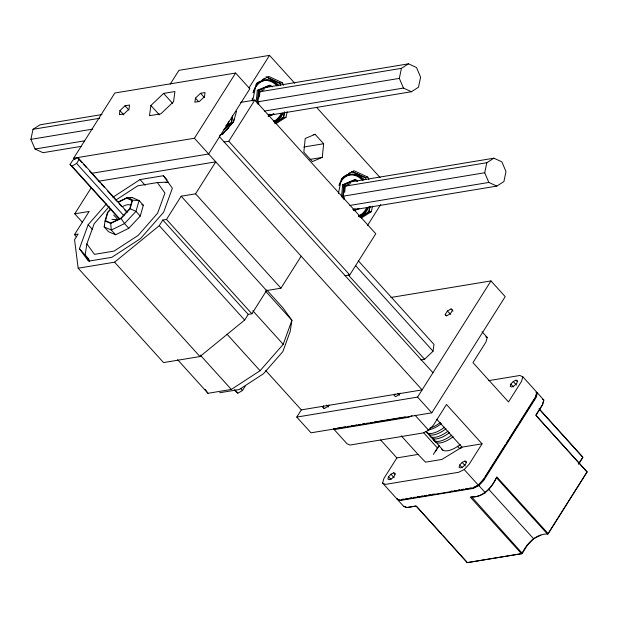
<?xml version="1.0" encoding="UTF-8"?>
<svg xmlns="http://www.w3.org/2000/svg" width="618" height="618" viewBox="0 0 618 618"><rect width="100%" height="100%" fill="white"/><g stroke="black" fill="none" stroke-linecap="round" stroke-linejoin="round"><path stroke-width="0.93" d="M224.743 129.154L231.526 122.349L223.901 129.602M259.946 91.75L264.218 89.579M274.925 123.136L283.43 117.698L284.589 111.92M350.46 183.585L345.331 186.118L347.803 185.068M360.309 217.505L368.815 212.067L369.973 206.288M315.11 134.315L305.207 138.509L303.84 152.144L312.376 161.584L322.287 157.381L323.647 143.747L315.11 134.315L313.226 134.624M256.192 101.607L257.312 90.375L268.869 85.477L270.043 85.269L272.337 86.844M257.196 103.237L258.525 90.182L270.043 85.269L271.765 86.62M257.729 104.033L259.112 90.444L270.298 85.67M258.641 104.519L258.834 102.642M259.398 97.011L259.962 91.387M341.484 196.91L342.704 184.743L354.253 179.846L355.427 179.637L357.722 181.213M342.581 197.606L343.909 184.543L355.427 179.637L356.679 181.02M343.114 198.401L344.496 184.813L355.682 180.039L357.15 180.989M343.963 199.73L344.218 197.011M344.689 192.322L345.346 185.755M119.938 110.614L119.39 114.701L123.917 113.951L129 109.116L129.548 105.029L125.021 105.778L119.938 110.614L123.824 114.902M150.892 105.493L149.51 115.705L160.834 113.828L173.542 101.746L174.925 91.534L163.6 93.411L150.892 105.493L159.305 114.786M195.435 98.123L194.886 102.209L199.413 101.46L204.496 96.624L205.052 92.538L200.518 93.287L195.435 98.123L198.672 101.7M231.541 122.41L232.159 117.876M420.796 359.885L424.574 359.259L433.048 351.202L433.967 344.396L358.286 260.75M231.511 122.712L232.414 115.844M110.699 209.023L107.462 212.468L105.029 221.005L104.203 226.93L108.482 231.665L115.605 234.763L128.768 228.305L140.247 216.084L143.337 205.253L139.065 200.541L131.943 197.436L126.922 197.721L118.115 202.047M228.737 121.398L228.49 123.214L225.786 125.786M540.85 535.149L533.573 538.718L527.231 545.47L522.079 553.62L467.247 562.627L416.014 506.003L406.574 507.563L403.577 506.266L397.173 499.19L397.274 498.448M109.231 206.543L94.199 223.701L86.868 243.871L85.122 255.002L89.633 261.244M81.058 146.389L42.974 152.692L35.033 149.031L30.9 139.344L33.001 129.301L40.1 124.782L101.985 114.546M252.631 100.904L256.107 84.249L268.536 76.346L282.441 82.742L283.523 85.284M275.898 123.7L285.995 117.273L287.154 111.727M338.401 193.419L341.499 178.617L353.921 170.715L367.826 177.111L368.907 179.653M361.283 218.069L371.379 211.642L372.538 206.095M411.403 91.734L403.461 88.073L399.328 78.386L401.43 68.343L408.529 63.824L416.478 67.478L420.603 77.173L418.51 87.215L411.403 91.734L269.556 115.203M496.795 186.103L488.846 182.441L484.713 172.754L486.814 162.712L493.913 158.193L501.862 161.846L505.995 171.541L503.894 181.584L496.795 186.103L353.99 209.726M283.43 117.698L284.589 112.175M368.815 212.067L369.973 206.543M104.72 225.13L104.203 226.93L111.333 230.043L115.605 234.763M110.661 223.461L121.066 218.355L130.112 208.722L132.553 200.178L139.065 200.541L135.983 211.364L124.512 223.577L111.333 230.043L110.661 223.461L105.029 221.005M236.57 111.194L233.488 122.024L222.001 134.245L219.537 135.458M488.506 380.673L519.831 375.489L522.828 376.795L537.057 392.515L535.76 397.08L483.276 480.14L478.44 485.285L472.901 488.004L399.815 500.093L396.818 498.796L382.588 483.06L383.886 478.502L396.895 457.907L418.054 454.408L425.501 462.156L441.878 459.444L462.001 447.138L482.055 443.817L446.482 404.496L433.465 425.091L428.629 430.236L423.091 432.955L350.004 445.045L347.007 443.747L333.426 428.73M388.537 476.764L387.888 479.043L389.386 479.699L392.16 478.34L394.578 475.767L395.226 473.481L393.728 472.832L390.955 474.191L388.537 476.764L391.101 479.599M482.079 331.75L487.254 337.474L485.957 342.032L472.94 362.627L508.521 401.947L521.53 381.352L522.828 376.795M459.715 464.991L459.066 467.27L460.565 467.919L463.338 466.559L465.756 463.987L466.405 461.708L464.906 461.059L462.133 462.411L459.715 464.991L462.279 467.818M510.839 384.087L510.19 386.374L511.689 387.022L514.462 385.663L516.88 383.09L517.529 380.812L516.022 380.155L513.257 381.515L510.839 384.087L513.396 386.922M536.354 393.72L535.381 397.142L518.919 423.199M467.247 562.627L521.955 553.604L522.102 553.164C527.177 543.106 535.945 533.798 548.019 533.96L587.1 471.913L536.347 415.698L536.262 414.871L542.504 405.006L543.817 399.985L537.413 392.909L535.914 392.26M522.102 553.164L471.604 496.872C483.585 497.475 491.503 488.042 496.246 478.201L496.88 478.162L547.394 533.998L547.896 533.944L587.1 471.913M539.066 408.737L582.612 456.864L582.697 457.691L578.579 464.211M234.415 118.563L233.187 122.07L222.349 134.515L223.616 133.164M112.901 197.25L140.023 179.583L163.353 175.721L172.383 188.189L163.654 212.213L140.51 238.618L111.788 257.327L88.459 261.19L79.428 248.73L88.158 224.705L106.296 204.002M177.59 359.699L207.996 393.303L231.333 389.44L260.07 370.723L283.199 344.326L291.92 320.309L282.897 307.841L266.729 289.966M74.917 159.66L73.627 158.231L114.832 93.017L235.628 73.032L249.857 88.76L208.652 153.975L91.657 173.326M119.359 219.019L70.05 164.519L72.762 160.232L77.389 157.544L79.297 159.15L127.331 212.229M70.05 164.519L71.966 166.126L76.586 163.438L79.297 159.15M82.518 222.387L74.755 213.813L91.433 187.424M76.416 236.794L74.477 234.647L89.147 211.433L74.755 213.813M170.189 84.187L178.934 70.352L269.533 55.357L294.755 83.245M73.627 158.231L194.423 138.247L235.628 73.032M74.477 234.647L78.131 234.044L74.562 239.691L78.162 268.204L114.585 262.179L159.274 225.678L162.835 220.031L166.489 219.421L181.167 196.207L195.558 193.828L215.767 161.839L98.749 181.198M248.961 87.91L269.533 55.357M224.025 142.032L228.784 141.244L254.809 100.054L375.775 233.743L349.742 274.933L344.991 275.721M78.162 268.204L163.554 362.573L199.969 356.547L244.658 320.047L248.227 314.4L251.881 313.789L266.551 290.576L280.943 288.189L301.151 256.207M234.678 390.182L237.853 393.187L242.48 390.499L245.191 386.211M367.355 225.663L380.727 204.512M390.947 297.467L490.978 280.92L505.207 296.648L431.797 412.824L311.001 432.816L296.764 417.088L301.383 409.773M324.133 408.606L322.897 407.185L323.762 405.81M328.992 404.945L328.127 406.32L324.427 408.467L322.897 407.185M394.941 394.037L394.075 395.404L395.605 396.694L399.305 394.539L400.17 393.172M445.199 314.508L447.362 311.078L451.063 308.93L452.592 310.213L450.422 313.643L446.729 315.79L445.199 314.508L446.435 315.929M296.764 417.088L417.559 397.096L490.978 280.92M433.373 454.408L438.942 445.601M435.366 451.704L438.95 446.026M482.055 443.817L469.047 464.412L464.211 469.556L458.664 472.276L385.586 484.365L382.588 483.06M483.925 478.571L478.363 485.03L485.485 492.886M484.96 476.941L505.539 444.373M506.567 442.743L508.629 439.483M509.657 437.861L517.892 424.829M578.602 463.755L582.844 457.25M226.335 130.298L228.814 127.64M110.962 209.085L107.841 212.407L105.485 220.641L110.923 223.036L121.004 218.084L129.741 208.784L132.097 200.541L126.659 198.154L118.254 202.279M111.935 219.328L117.976 219.769L119.351 218.463M116.037 199.962L137.76 185.809L157.366 182.565L168.15 182.055M256.555 83.391L259.792 81.321M262.217 79.768L264.643 78.223M274.546 123.021L283.446 117.335M343.562 176.725L346.798 174.655M348.413 173.619L350.027 172.592M359.931 217.389L368.83 211.704M130.29 198.247L131.943 197.436M412.028 415.675L408.861 417.227L335.775 429.317L334.276 428.668M473.172 487.571L477.498 485.454M268.135 116.238L273.303 114.036M268.699 116.354L274.021 114.083M353.527 210.599L358.687 208.405M354.091 210.723L359.406 208.451M268.243 114.871L269.942 114.145M352.778 209.602L355.335 208.513M271.016 115.033L273.681 113.905M354.624 210.159L358.177 208.652M279.606 83.214L282.441 82.742M266.682 87.292L408.529 63.824M257.312 90.375L259.112 90.444M33.001 129.301L99.645 118.277M259.583 91.812L401.43 68.343M240.649 102.395L254.809 100.054M30.9 139.344L92.777 129.108M258.432 101.7L399.328 78.386M35.033 149.031L84.535 140.842M264.465 111.07L403.461 88.073M281.715 117.984L285.995 117.273M303.832 147.022L323.647 143.747M165.315 182.634L168.119 182.171M310.012 159.413L322.287 157.381M364.048 177.737L367.826 177.111M352.067 181.661L493.913 158.193M342.704 184.743L344.496 184.813M344.968 186.18L486.814 162.712M342.866 196.223L484.713 172.754M349.85 205.439L488.846 182.441M367.602 212.268L371.379 211.642M219.676 392.754L239.282 389.51L263.423 373.782L282.851 351.619L290.174 331.449L291.92 320.309L265.4 291.001M336.964 428.22L345.508 426.806M347.401 426.49L349.301 426.181M351.202 425.864L353.102 425.547M354.995 425.238L356.895 424.921M358.795 424.605L360.688 424.296M362.588 423.979L364.489 423.662M366.389 423.353L368.282 423.036M370.182 422.72L372.082 422.411M373.983 422.094L405.3 416.911M461.677 447.857L459.282 448.251L457.366 446.134M401.986 499.352L403.886 499.035M405.779 498.726L407.679 498.409M409.579 498.093L411.48 497.784M413.372 497.467L415.273 497.158M417.173 496.841L419.066 496.524M420.966 496.215L422.866 495.899M424.767 495.582L426.659 495.273M428.56 494.956L430.46 494.639M432.361 494.33L434.253 494.014M450.391 491.341L452.291 491.032M454.184 490.715L456.084 490.398M457.984 490.089L459.885 489.773M461.777 489.456L463.678 489.147M465.578 488.83L467.471 488.514M469.371 488.205L471.271 487.888M536.602 392.863L537.413 392.909L536.115 397.474L483.631 480.534L478.795 485.678L473.257 488.398L400.17 500.487L397.173 499.19M403.577 506.266L407.2 507.532L415.883 506.096L416.617 506.428L441.878 534.338M485.748 336.818L487.254 337.474M141.754 204.566L143.337 205.253M542.318 399.336L543.817 399.985L542.519 404.551L535.744 415.273L586.976 471.897M126.922 197.721L132.553 200.178M227.903 122.951L229.772 124.627M130.112 208.722L135.983 211.364L140.247 216.084M266.783 77.173L279.869 83.167L280.595 84.875M280.703 85.222L279.954 83.461L265.91 76.771M352.167 171.541L365.261 177.536L366.088 179.591M351.65 171.557L365.261 177.536M533.573 538.718L488.606 489.193M447.362 311.078L450.684 314.307M397.575 393.264L399.56 395.203M326.389 405.045L328.382 406.984M316.748 107.547L380.14 177.613M516.022 380.155L517.305 381.576M451.063 308.93L453.002 311.07M539.321 409.27L582.72 457.235M513.257 381.515L516.455 385.053M200.518 93.287L204.404 97.574M355.42 265.416L433.048 351.202M228.784 141.244L349.742 274.933M348.243 274.902L424.574 359.259M219.498 136.81L432.963 372.731M163.6 93.411L172.654 103.415M194.423 138.247L422.117 389.888L301.321 409.881L265.74 370.561M548.042 533.504L496.81 476.887C491.696 487.517 483.168 497.706 470.221 497.034L521.453 553.658M417.559 397.096L431.797 412.824M436.779 419.259L462.001 447.138M464.906 461.059L466.188 462.473M462.133 462.411L465.339 465.949M415.049 415.226L428.629 430.236M464.211 469.556L478.44 485.285M442.998 450.244L432.399 437.953A21.074 8.922 -42.1 0 0 451.773 435.126M423.345 432.407L437.575 448.135M125.021 105.778L128.907 110.074M195.558 193.828L280.943 288.189M401.236 435.821L418.054 454.408M163.353 175.721L167.239 180.016M181.167 196.207L266.551 290.576M380.727 440.039L396.895 457.907M140.023 179.583L145.199 185.3M252.793 310.723L283.199 344.326M166.489 219.421L251.881 313.789M393.728 472.832L395.01 474.245M162.835 220.031L248.227 314.4M390.955 474.191L394.16 477.729M443.176 535.775L467.37 562.643M159.274 225.678L244.658 320.047M77.389 157.544L81.87 162.503M83.793 164.62L86.35 167.455M89.556 170.993L99.799 182.318M101.082 183.731L104.28 187.269M107.486 190.808L117.088 201.429M119.011 203.546L121.576 206.381M124.774 209.919L126.057 211.333M76.586 163.438L123.979 215.813M227.076 334.261L260.07 370.723M71.966 166.126L119.992 219.205M113.712 215.049L117.976 219.769M88.158 224.705L92.685 229.703M234.693 389.688L237.853 393.187M200.286 355.126L231.333 389.44M114.585 262.179L199.969 356.547M79.428 248.73L89.007 259.297M240.58 388.405L242.48 390.499M128.768 228.305L124.512 223.577L121.066 218.355M157.366 182.565L164.944 193.04L157.613 213.21L138.193 235.381L114.052 251.109L94.446 254.353L86.868 243.871M205.176 389.402L207.996 393.303M355.427 179.637L355.682 180.039M252.345 100.093A21.537 16.3 80.6 0 1 252.345 98.216M253.156 92.607A21.537 16.3 80.6 0 1 278.764 85.354M283.137 113.272A21.537 16.3 80.6 0 1 275.195 121.537M252.399 100.162A21.074 15.944 80.6 0 1 252.399 98.332M253.195 92.847A21.074 15.944 80.6 0 1 278.247 85.748M282.526 113.055A21.074 15.944 80.6 0 1 274.755 121.143M261.066 81.406A21.074 15.944 80.6 0 1 277.034 85.941M281.329 113.241A21.074 15.944 80.6 0 1 273.488 121.367M339.112 185.122A21.537 16.3 80.6 0 1 364.149 179.714M368.892 206.783A21.537 16.3 80.6 0 1 358.811 216.516M339.135 185.4A21.074 15.944 80.6 0 1 363.631 180.108M367.911 207.424A21.074 15.944 80.6 0 1 358.401 216.107M341.515 179.382A21.074 15.944 80.6 0 1 343.515 177.505M347.301 175.45A21.074 15.944 80.6 0 1 362.426 180.309M366.713 207.609A21.074 15.944 80.6 0 1 358.873 215.736M122.596 206.597A12.29 5.207 -42.1 0 1 130.537 205.284M460.302 444.574A21.074 8.922 -42.1 0 1 441.6 449.008M453.195 436.694A21.074 8.922 -42.1 0 1 433.821 439.529M449.533 432.646A21.074 8.922 -42.1 0 1 430.159 435.481L428.737 433.906A21.074 8.922 -42.1 0 0 448.112 431.078M446.034 428.776A21.074 8.922 -42.1 0 1 426.652 431.603M444.605 427.2A21.074 8.922 -42.1 0 1 425.918 431.681M441.391 423.647A21.074 8.922 -42.1 0 1 427.934 429.927M440.371 422.519A21.074 8.922 -42.1 0 1 429.757 428.235"/></g></svg>
